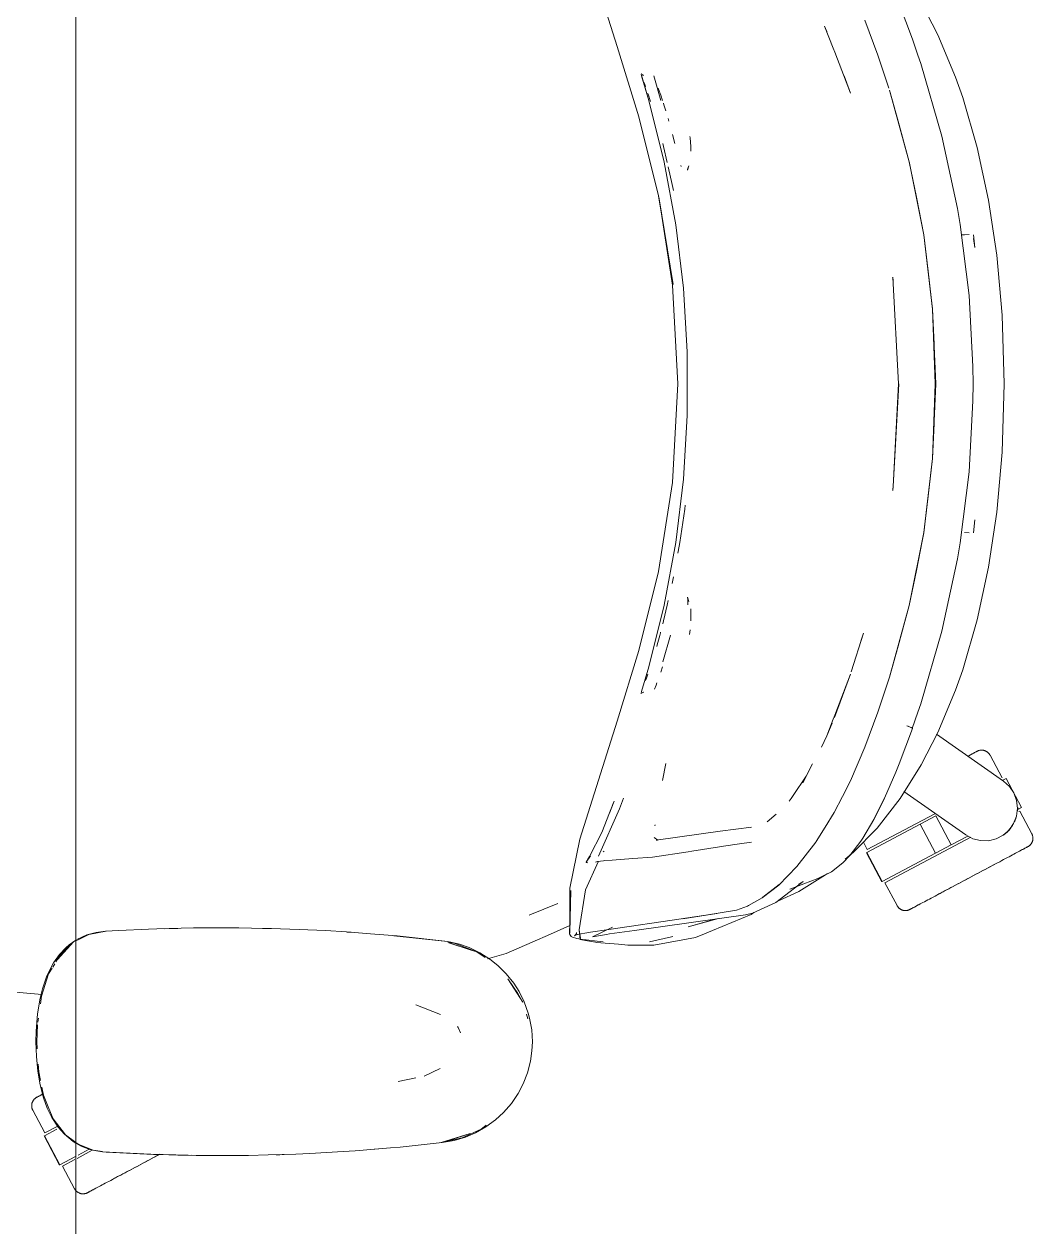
# Model space of a CAD drawing. Header units: millimetres. Extents: x 79795 to 317870, y -36033 to 97293.
# Drawn here: x 202254 to 202683, y 33172 to 33684 of the extents above; entities that cross this region are included whole.
import ezdxf

# ---------------------------------------------------------------- set-up
doc = ezdxf.new("R2010")
doc.units = ezdxf.units.MM
doc.header["$MEASUREMENT"] = 0
doc.layers.add('G-IMPT', color=8, linetype='CONTINUOUS', lineweight=9)
doc.layers.add('I-FURN', color=8, linetype='CONTINUOUS', lineweight=9)

msp = doc.modelspace()

# ---------------------------------------------------------------- linework, layer by layer
at = {"layer": 'G-IMPT'}
for p, q in [((202506.21, 33674.12), (202490.22, 33724.36)), ((202631.87, 33677.21), (202626.27, 33692.28)), ((202642.68, 33679.01), (202635.59, 33692.78)), ((202598.14, 33673.35), (202594.41, 33682.68)), ((202594.41, 33682.68), (202595.41, 33680.43)), ((202617.1, 33670.43), (202611.65, 33685.31)), ((202631.87, 33677.21), (202634.22, 33670.39)), ((202650.2, 33661.03), (202642.68, 33679.01)), ((202515.4, 33644.15), (202506.21, 33674.12)), ((202598.8, 33671.62), (202598.14, 33673.35)), ((202605.51, 33654.18), (202598.8, 33671.62)), ((202617.1, 33670.43), (202621.83, 33656.37)), ((202635.41, 33666.78), (202634.22, 33670.39)), ((202635.41, 33666.78), (202644.35, 33635.96)), ((202516.36, 33662.32), (202516.49, 33662.56)), ((202519.62, 33651.1), (202516.36, 33662.32)), ((202519.62, 33651.1), (202516.51, 33661.92)), ((202516.56, 33661.63), (202516.51, 33661.92)), ((202519.62, 33651.1), (202516.56, 33661.63)), ((202517.45, 33661.78), (202516.83, 33662.17)), ((202517.45, 33661.78), (202517.23, 33661.93)), ((202524.82, 33651.09), (202521.78, 33661.52)), ((202605.51, 33654.18), (202602.79, 33661.61)), ((202650.2, 33661.03), (202653.28, 33652.3)), ((202517.9, 33657.85), (202517.5, 33658.92)), ((202518.25, 33656.87), (202517.9, 33657.85)), ((202523.69, 33656.27), (202524.46, 33654.11)), ((202625.84, 33642.26), (202622.07, 33655.43)), ((202630.5, 33625.02), (202622.07, 33655.43)), ((202630.5, 33625.02), (202622.11, 33655.52)), ((202519.23, 33654.12), (202519.52, 33653.32)), ((202520.25, 33651.09), (202519.52, 33653.32)), ((202526.17, 33624.78), (202519.62, 33651.1)), ((202520.25, 33651.09), (202520.4, 33650.64)), ((202524.71, 33653.39), (202524.46, 33654.11)), ((202524.71, 33653.39), (202525.48, 33651.09)), ((202653.28, 33652.3), (202659.45, 33631.06)), ((202525.86, 33649.96), (202526.11, 33649.17)), ((202526.11, 33649.17), (202526.89, 33646.68)), ((202515.4, 33644.15), (202523.71, 33610.46)), ((202527.88, 33643.39), (202528.22, 33642.27)), ((202625.84, 33642.26), (202630.5, 33625.02)), ((202529.8, 33636.6), (202530.79, 33632.73)), ((202529.8, 33636.6), (202530.19, 33635.07)), ((202537.22, 33635.24), (202537.18, 33635.72)), ((202537.49, 33631.54), (202537.22, 33635.24)), ((202651.02, 33605.17), (202644.35, 33635.96)), ((202525.94, 33631.51), (202525.6, 33632.8)), ((202527.49, 33624.76), (202525.94, 33631.51)), ((202537.49, 33631.54), (202537.59, 33630.16)), ((202537.6, 33629.46), (202537.59, 33630.16)), ((202659.45, 33631.06), (202664.26, 33608.69)), ((202526.17, 33624.78), (202531.1, 33598.11)), ((202636.67, 33593.89), (202630.45, 33625.13)), ((202630.45, 33625.13), (202636.67, 33593.97)), ((202630.5, 33625.02), (202633.57, 33610)), ((202529.65, 33615.37), (202527.95, 33622.79)), ((202533.39, 33622.97), (202533.25, 33623.38)), ((202536.06, 33621.37), (202536.74, 33623.32)), ((202536.06, 33621.37), (202536.27, 33622.42)), ((202530.12, 33612.74), (202529.65, 33615.37)), ((202523.71, 33610.46), (202529.97, 33572.72)), ((202529.7, 33572.55), (202523.97, 33610.08)), ((202529.97, 33572.72), (202523.97, 33610.08)), ((202636.67, 33593.89), (202633.57, 33610)), ((202652.2, 33598.25), (202651.02, 33605.17)), ((202667.76, 33585.27), (202664.26, 33608.69)), ((202531.1, 33598.11), (202534.4, 33571.19)), ((202640.49, 33562.38), (202636.67, 33593.97)), ((202638.61, 33578.41), (202636.67, 33593.89)), ((202640.45, 33562.34), (202636.67, 33593.89)), ((202656.02, 33568.08), (202652.2, 33598.25)), ((202652.76, 33593.89), (202654, 33593.93)), ((202656.09, 33594.01), (202654, 33593.93)), ((202656.09, 33594.01), (202655.98, 33594.01)), ((202657.85, 33593.98), (202658.5, 33588.56)), ((202657.93, 33592.33), (202658.5, 33588.56)), ((202670.02, 33559.7), (202667.76, 33585.27)), ((202638.61, 33578.41), (202640.45, 33562.34)), ((202623.45, 33575.84), (202623.49, 33575.59)), ((202623.73, 33574.29), (202623.49, 33575.59)), ((202626, 33530.56), (202623.5, 33575.9)), ((202623.5, 33575.9), (202623.73, 33574.29)), ((202529.7, 33572.55), (202532.06, 33530.56)), ((202536.05, 33544.12), (202534.4, 33571.19)), ((202657.63, 33537.87), (202656.02, 33568.08)), ((202640.45, 33562.34), (202641.13, 33547.44)), ((202640.45, 33562.34), (202641.6, 33530.56)), ((202641.83, 33530.56), (202640.49, 33562.38)), ((202670.87, 33530.56), (202670.02, 33559.7)), ((202536.05, 33517), (202536.05, 33544.12)), ((202641.13, 33547.44), (202641.6, 33530.56)), ((202657.63, 33537.87), (202657.73, 33530.56)), ((202529.7, 33488.57), (202532.06, 33530.56)), ((202626.06, 33530.56), (202623.73, 33486.83)), ((202626, 33530.56), (202623.73, 33486.83)), ((202640.45, 33498.78), (202641.6, 33530.56)), ((202640.49, 33498.74), (202641.83, 33530.56)), ((202641.13, 33513.68), (202641.6, 33530.56)), ((202657.63, 33523.25), (202657.73, 33530.56)), ((202670.02, 33501.42), (202670.87, 33530.56)), ((202657.63, 33523.25), (202656.02, 33493.05)), ((202536.05, 33517), (202534.4, 33489.93)), ((202641.13, 33513.68), (202640.45, 33498.78)), ((202640.45, 33498.78), (202636.67, 33467.23)), ((202640.49, 33498.74), (202636.67, 33467.15)), ((202640.45, 33498.78), (202638.61, 33482.71)), ((202667.76, 33475.85), (202670.02, 33501.42)), ((202656.02, 33493.05), (202652.2, 33462.88)), ((202523.71, 33450.66), (202529.7, 33488.57)), ((202531.1, 33463.01), (202534.4, 33489.93)), ((202623.73, 33486.83), (202623.47, 33485.06)), ((202623.73, 33486.83), (202623.49, 33485.53)), ((202623.45, 33485.28), (202623.49, 33485.53)), ((202636.67, 33467.23), (202638.61, 33482.71)), ((202533.73, 33468.64), (202535.02, 33477.16)), ((202535.02, 33477.16), (202535.2, 33478.82)), ((202657.85, 33467.15), (202658.5, 33472.56)), ((202664.26, 33452.43), (202667.76, 33475.85)), ((202533.73, 33468.64), (202532.87, 33463.01)), ((202630.5, 33436.1), (202636.67, 33467.23)), ((202630.5, 33436.1), (202636.67, 33467.15)), ((202636.67, 33467.23), (202633.57, 33451.12)), ((202654, 33467.19), (202656.09, 33467.11)), ((202656.09, 33467.11), (202655.98, 33467.12)), ((202526.17, 33436.34), (202531.1, 33463.01)), ((202532.07, 33458.48), (202532.63, 33461.39)), ((202532.87, 33463.01), (202532.63, 33461.39)), ((202652.2, 33462.88), (202651.02, 33455.96)), ((202644.35, 33425.17), (202651.02, 33455.96)), ((202523.71, 33450.66), (202515.4, 33416.98)), ((202630.5, 33436.1), (202633.57, 33451.12)), ((202659.45, 33430.07), (202664.26, 33452.43)), ((202530.15, 33448.38), (202529.61, 33445.56)), ((202526.17, 33436.34), (202519.62, 33410.02)), ((202525.94, 33429.61), (202527.49, 33436.36)), ((202527.95, 33438.33), (202527.49, 33436.36)), ((202536.27, 33438.7), (202536.06, 33439.75)), ((202536.06, 33439.75), (202536.74, 33437.8)), ((202536.27, 33438.7), (202536.31, 33436.4)), ((202536.32, 33436.54), (202536.31, 33436.4)), ((202630.5, 33436.1), (202622.07, 33405.69)), ((202630.5, 33436.1), (202622.11, 33405.6)), ((202625.84, 33418.86), (202630.5, 33436.1)), ((202537.6, 33434.69), (202537.51, 33429.64)), ((202537.51, 33429.64), (202537.59, 33431.91)), ((202537.6, 33434.69), (202537.59, 33431.91)), ((202653.28, 33408.82), (202659.45, 33430.07)), ((202525.94, 33429.61), (202525.6, 33428.31)), ((202537.2, 33425.84), (202536.98, 33423.75)), ((202644.35, 33425.17), (202635.41, 33394.34)), ((202524.32, 33423.45), (202523.21, 33419.45)), ((202524.32, 33423.45), (202524.64, 33424.59)), ((202524.64, 33424.59), (202524.68, 33424.77)), ((202525.66, 33412.23), (202528.84, 33423.59)), ((202611.05, 33424.42), (202605.79, 33407.93)), ((202611.05, 33424.42), (202609.97, 33420.98)), ((202506.21, 33387), (202515.4, 33416.98)), ((202523.21, 33419.45), (202523, 33418.76)), ((202625.84, 33418.86), (202622.07, 33405.69)), ((202519.62, 33410.02), (202516.55, 33399.6)), ((202525.46, 33410.03), (202524.74, 33407.82)), ((202518.46, 33404.83), (202518.22, 33404.17)), ((202518.46, 33404.83), (202519.21, 33406.92)), ((202605.51, 33406.94), (202598.7, 33388.54)), ((202605.51, 33406.94), (202598.8, 33389.5)), ((202622.11, 33405.6), (202617.1, 33390.69)), ((202653.28, 33408.82), (202650.2, 33400.09)), ((202516.41, 33399.03), (202516.48, 33399.33)), ((202516.48, 33399.33), (202516.55, 33399.6)), ((202517.45, 33399.34), (202516.83, 33398.96)), ((202517.45, 33399.34), (202517.23, 33399.19)), ((202522.75, 33402.27), (202522.14, 33400.61)), ((202522.75, 33402.27), (202523.12, 33403.28)), ((202650.2, 33400.09), (202642.68, 33382.11)), ((202516.36, 33398.8), (202516.41, 33399.03)), ((202516.44, 33398.57), (202516.36, 33398.8)), ((202635.41, 33394.34), (202634.22, 33390.73)), ((202598.8, 33389.5), (202598.14, 33387.77)), ((202611.65, 33375.81), (202617.1, 33390.69)), ((202631.81, 33383.8), (202634.22, 33390.73)), ((202506.21, 33387), (202490.22, 33336.76)), ((202595.41, 33380.69), (202598.14, 33387.77)), ((202595.41, 33380.69), (202597.72, 33386.13)), ((202630.58, 33384.58), (202629.52, 33385.01)), ((202629.52, 33385.01), (202630.12, 33384.78)), ((202630.58, 33384.58), (202630.12, 33384.78)), ((202630.58, 33384.58), (202631.22, 33384.3)), ((202630.58, 33384.58), (202631.41, 33384.2)), ((202631.22, 33384.3), (202631.41, 33384.2)), ((202631.81, 33383.93), (202631.41, 33384.2)), ((202631.41, 33384.2), (202631.8, 33383.98)), ((202631.81, 33383.93), (202631.8, 33383.98)), ((202631.85, 33383.8), (202631.81, 33383.93)), ((202631.81, 33383.93), (202631.81, 33383.8)), ((202593.22, 33375.84), (202595.41, 33380.69)), ((202626.27, 33368.84), (202631.85, 33383.8)), ((202635.59, 33368.34), (202642.68, 33382.11)), ((202611.65, 33375.81), (202605.47, 33361.58)), ((202526.93, 33368.89), (202525.52, 33361.63)), ((202589.35, 33368.8), (202585.16, 33360.69)), ((202624.79, 33365.16), (202626.27, 33368.84)), ((202586.66, 33363.47), (202584.1, 33359.71)), ((202586.66, 33363.47), (202585.16, 33360.69)), ((202620.02, 33354.2), (202624.79, 33365.16)), ((202626.62, 33354.04), (202635.59, 33368.34)), ((202583.71, 33359.13), (202580.22, 33354)), ((202584.1, 33359.71), (202583.71, 33359.13)), ((202602.08, 33354.86), (202605.47, 33361.58)), ((202508.94, 33354.17), (202507.2, 33349.58)), ((202580.22, 33354), (202579.47, 33352.9)), ((202602.08, 33354.86), (202598.51, 33348.06)), ((202620.02, 33354.2), (202615.5, 33345.15)), ((202619.8, 33353.76), (202615.5, 33345.15)), ((202620.02, 33354.2), (202615.8, 33345.75)), ((202626.62, 33354.04), (202616.81, 33341.44)), ((202619.8, 33353.76), (202620.02, 33354.2)), ((202507.2, 33349.58), (202498.28, 33329.42)), ((202502.9, 33347.95), (202504.92, 33352.84)), ((202504.92, 33352.84), (202502.9, 33347.74)), ((202502.9, 33347.74), (202504.69, 33352.27)), ((202594.74, 33341.84), (202598.51, 33348.06)), ((202499.65, 33339.48), (202502.9, 33347.95)), ((202573.94, 33347.37), (202570.04, 33344.03)), ((202615.5, 33345.15), (202610.76, 33337.15)), ((202615.5, 33345.15), (202615.8, 33345.75)), ((202499.65, 33339.48), (202494.37, 33329.37)), ((202522.25, 33342.41), (202522.3, 33342.76)), ((202550.09, 33340.09), (202522.76, 33336.35)), ((202550.09, 33340.09), (202563.44, 33341.87)), ((202563.44, 33341.87), (202562.97, 33341.72)), ((202594.74, 33341.84), (202590.86, 33335.74)), ((202606.85, 33331.15), (202616.81, 33341.44)), ((202490.22, 33336.76), (202486.03, 33315.8)), ((202521.9, 33337.47), (202523.46, 33336.22)), ((202522.76, 33336.35), (202523.02, 33336.3)), ((202523.25, 33336.26), (202523.02, 33336.3)), ((202538.01, 33331.54), (202549.78, 33333.41)), ((202551.44, 33333.67), (202549.78, 33333.41)), ((202558.28, 33334.73), (202551.44, 33333.67)), ((202558.28, 33334.73), (202563.35, 33335.48)), ((202582.67, 33325.05), (202590.69, 33335.48)), ((202590.69, 33335.48), (202590.86, 33335.74)), ((202605.18, 33329.73), (202609.9, 33335.86)), ((202609.9, 33335.86), (202610.76, 33337.15)), ((202493.02, 33326.91), (202494.86, 33329.62)), ((202493.02, 33326.91), (202494.37, 33329.37)), ((202500.3, 33327.53), (202497.83, 33327.24)), ((202500.65, 33331.59), (202500.22, 33331.32)), ((202500.3, 33327.53), (202500.67, 33327.57)), ((202504.07, 33327.82), (202500.67, 33327.57)), ((202504.07, 33327.82), (202512.92, 33328.46)), ((202521.16, 33329.08), (202512.92, 33328.46)), ((202521.24, 33329.09), (202521.16, 33329.08)), ((202521.24, 33329.09), (202536.46, 33331.3)), ((202536.46, 33331.3), (202538.01, 33331.54)), ((202605.18, 33329.73), (202602.29, 33326.7)), ((202603.18, 33328.15), (202606.85, 33331.15)), ((202492.66, 33315.1), (202498.24, 33327.39)), ((202493.02, 33326.91), (202492.99, 33327.08)), ((202493.05, 33326.78), (202493.02, 33326.91)), ((202493.73, 33326.63), (202493.05, 33326.78)), ((202497, 33326.95), (202497.77, 33327.22)), ((202497.83, 33327.24), (202497.77, 33327.22)), ((202574.94, 33317.15), (202582.67, 33325.05)), ((202596.29, 33322.23), (202597.43, 33322.84)), ((202597.43, 33322.84), (202602.29, 33326.7)), ((202568.2, 33312.05), (202575.14, 33317.45)), ((202575.14, 33317.45), (202571.57, 33314.64)), ((202585.37, 33318.7), (202573.72, 33309.79)), ((202579.72, 33315.47), (202591.62, 33319.98)), ((202585.37, 33318.7), (202583.42, 33317.59)), ((202594.93, 33321.53), (202583.48, 33314.41)), ((202593.85, 33321.05), (202591.62, 33319.98)), ((202596.29, 33322.23), (202593.85, 33321.05)), ((202594.93, 33321.53), (202595.7, 33322.04)), ((202486.47, 33314.92), (202485.88, 33296.47)), ((202486.03, 33315.8), (202485.98, 33296.94)), ((202486.47, 33314.92), (202485.98, 33296.94)), ((202492.66, 33315.1), (202489.94, 33298.06)), ((202574.94, 33317.15), (202567.97, 33311.73)), ((202568.2, 33312.05), (202571.57, 33314.64)), ((202583.48, 33314.41), (202574.86, 33310.43)), ((202480.88, 33309.37), (202469.03, 33304.45)), ((202561.71, 33308.22), (202556.92, 33306.47)), ((202561.71, 33308.22), (202562.13, 33308.44)), ((202567.97, 33311.73), (202562.13, 33308.44)), ((202573.72, 33309.79), (202567.15, 33306.72)), ((202468.76, 33304.34), (202469.03, 33304.45)), ((202533.48, 33302.78), (202502.61, 33298.22)), ((202513.57, 33297.83), (202560.79, 33304.51)), ((202533.48, 33302.78), (202548.67, 33305.11)), ((202534.09, 33302.87), (202549.25, 33305.17)), ((202534.09, 33302.87), (202548.67, 33305.11)), ((202536.37, 33299.38), (202549.32, 33302.89)), ((202536.37, 33299.38), (202548.26, 33302.74)), ((202563.22, 33304.67), (202546.77, 33297.87)), ((202556.92, 33306.47), (202549.25, 33305.17)), ((202560.79, 33304.51), (202563.78, 33305.16)), ((202564.39, 33305.44), (202563.22, 33304.67)), ((202567.15, 33306.72), (202563.78, 33305.16)), ((202284.4, 33297.03), (202280.45, 33295.96)), ((202281.29, 33296.15), (202288.63, 33297.52)), ((202288.41, 33297.52), (202284.4, 33297.03)), ((202294.07, 33297.81), (202288.41, 33297.52)), ((202294.07, 33297.81), (202306.63, 33298.42)), ((202310.18, 33298.55), (202306.63, 33298.42)), ((202325.85, 33298.93), (202310.18, 33298.55)), ((202313.58, 33298.61), (202316.91, 33298.75)), ((202319.12, 33298.75), (202316.91, 33298.75)), ((202325.85, 33298.93), (202330.36, 33298.98)), ((202330.36, 33298.98), (202345.07, 33298.97)), ((202350.55, 33298.9), (202345.07, 33298.97)), ((202350.55, 33298.9), (202362.85, 33298.6)), ((202357.32, 33298.76), (202355.24, 33298.76)), ((202358.98, 33298.68), (202357.32, 33298.76)), ((202370.73, 33298.31), (202362.85, 33298.6)), ((202370.73, 33298.31), (202382.04, 33297.77)), ((202390.91, 33297.21), (202382.04, 33297.77)), ((202390.91, 33297.21), (202401.2, 33296.48)), ((202392.95, 33297.07), (202391.05, 33297.16)), ((202392.95, 33297.07), (202394.37, 33296.94)), ((202477.82, 33296.34), (202485.99, 33299.91)), ((202485.86, 33296.36), (202486.05, 33297.22)), ((202485.88, 33296.47), (202485.98, 33296.94)), ((202485.98, 33296.94), (202486.02, 33297.11)), ((202486.05, 33297.22), (202486.02, 33297.11)), ((202488.49, 33296), (202494.76, 33297.11)), ((202488.84, 33296.55), (202488.91, 33297.05)), ((202490.63, 33294.48), (202489.94, 33298.06)), ((202490.63, 33294.48), (202490, 33298.02)), ((202490, 33298.02), (202490.39, 33294.07)), ((202502.61, 33298.22), (202494.76, 33297.11)), ((202504.16, 33299.21), (202495.73, 33295.2)), ((202513.57, 33297.83), (202502.91, 33296.39)), ((202546.77, 33297.87), (202543.41, 33296.48)), ((202267.89, 33285.56), (202274.79, 33292.95)), ((202269.08, 33287.64), (202274.79, 33292.95)), ((202271.58, 33290.63), (202272.9, 33291.77)), ((202274.79, 33292.95), (202272.38, 33290.72)), ((202275.76, 33293.72), (202272.9, 33291.77)), ((202277.03, 33294.05), (202275.76, 33293.43)), ((202276.12, 33293.97), (202280.45, 33295.96)), ((202277.03, 33294.05), (202281.29, 33296.15)), ((202412.59, 33295.5), (202401.2, 33296.48)), ((202434.03, 33293.14), (202411.08, 33295.6)), ((202411.08, 33295.6), (202431.21, 33293.48)), ((202434.03, 33293.14), (202412.59, 33295.5)), ((202434.03, 33293.14), (202431.21, 33293.48)), ((202434.03, 33293.14), (202438.99, 33291.99)), ((202434.11, 33292.93), (202437.16, 33292.35)), ((202446.38, 33288.74), (202434.53, 33292.56)), ((202443.67, 33289.65), (202434.53, 33292.56)), ((202437.16, 33292.35), (202445.34, 33289.15)), ((202443.12, 33290.54), (202438.99, 33291.99)), ((202458.86, 33288.06), (202469.99, 33292.92)), ((202469.99, 33292.92), (202477.82, 33296.34)), ((202485.86, 33296.36), (202486.25, 33295.78)), ((202486.62, 33295.29), (202486.25, 33295.78)), ((202486.62, 33295.29), (202487.16, 33294.97)), ((202489.02, 33294.42), (202487.16, 33294.97)), ((202489.11, 33296.17), (202488.01, 33295.61)), ((202488.51, 33296.01), (202488.01, 33295.61)), ((202489.11, 33296.17), (202488.49, 33296)), ((202488.84, 33296.55), (202488.51, 33296.01)), ((202492.3, 33293.88), (202489.02, 33294.42)), ((202492.72, 33293.62), (202490.39, 33294.07)), ((202492.3, 33293.88), (202492.92, 33293.8)), ((202492.72, 33293.62), (202496.97, 33292.81)), ((202497.6, 33293.29), (202492.92, 33293.8)), ((202495.73, 33295.2), (202496.59, 33295.35)), ((202496.59, 33295.35), (202501.61, 33296.18)), ((202497.44, 33292.77), (202496.97, 33292.81)), ((202506.76, 33291.96), (202497.44, 33292.77)), ((202497.6, 33293.29), (202500.19, 33293.07)), ((202501.61, 33296.18), (202502.91, 33296.39)), ((202506.76, 33291.96), (202510.72, 33291.62)), ((202519.99, 33293.06), (202529.3, 33295.1)), ((202521.85, 33291.65), (202539.55, 33294.89)), ((202529.3, 33295.1), (202529.87, 33295.26)), ((202539.55, 33294.89), (202543.41, 33296.48)), ((202268.72, 33287.59), (202266.27, 33284.13)), ((202267.2, 33284.49), (202269.08, 33287.64)), ((202267.89, 33285.56), (202269.17, 33287.03)), ((202271.58, 33290.63), (202268.72, 33287.59)), ((202269.3, 33287.18), (202272.38, 33290.72)), ((202447.7, 33288.35), (202443.12, 33290.54)), ((202446.38, 33288.74), (202443.67, 33289.65)), ((202446.38, 33288.74), (202449.96, 33286.32)), ((202447.7, 33288.35), (202452.03, 33285.62)), ((202458.86, 33288.06), (202451.04, 33285.81)), ((202510.72, 33291.62), (202514.89, 33291.62)), ((202521.85, 33291.65), (202514.89, 33291.62)), ((202263.26, 33278.12), (202265.46, 33282.76)), ((202264.12, 33279.34), (202265.59, 33281.79)), ((202265.46, 33282.76), (202266.27, 33284.13)), ((202265.87, 33282.26), (202266.73, 33283.7)), ((202455.34, 33283), (202452.03, 33285.62)), ((202458.94, 33279.45), (202455.34, 33283)), ((202261.09, 33269.95), (202264.12, 33279.34)), ((202261.52, 33273.04), (202263.26, 33278.12)), ((202458.94, 33279.45), (202462.13, 33275.47)), ((202465.99, 33267.32), (202459.67, 33277.27)), ((202463.83, 33271), (202459.67, 33277.27)), ((202261.22, 33270.57), (202245.35, 33272.01)), ((202261.52, 33273.04), (202260.54, 33269.11)), ((202464.4, 33271.93), (202462.13, 33275.47)), ((202466.64, 33267.42), (202464.4, 33271.93)), ((202260.54, 33269.11), (202259.42, 33262.35)), ((202260.63, 33266.66), (202261.09, 33269.95)), ((202420.51, 33266.24), (202430.94, 33262.1)), ((202465.99, 33267.32), (202463.83, 33271)), ((202466.64, 33267.42), (202468.35, 33262.64)), ((202258.85, 33255.03), (202259.42, 33262.35)), ((202467.55, 33262.21), (202468.17, 33260.18)), ((202468.91, 33260.51), (202468.35, 33262.64)), ((202259.37, 33257.69), (202259.13, 33250.52)), ((202259.53, 33258.84), (202259.76, 33260.47)), ((202438.46, 33256.57), (202438.16, 33257.02)), ((202439.48, 33254.35), (202438.46, 33256.57)), ((202469.79, 33255.57), (202468.91, 33260.51)), ((202258.85, 33255.03), (202258.76, 33250.52)), ((202470.09, 33250.52), (202469.79, 33255.57)), ((202258.76, 33250.52), (202258.94, 33244.19)), ((202259.33, 33247.42), (202259.13, 33250.52)), ((202469.27, 33242.16), (202469.92, 33246.68)), ((202470.09, 33250.52), (202469.92, 33246.68)), ((202259.51, 33238.04), (202258.94, 33244.19)), ((202259.92, 33237.7), (202259.72, 33240.9)), ((202469.27, 33242.16), (202468.01, 33237.3)), ((202259.51, 33238.04), (202260.51, 33232.1)), ((202260.69, 33233.95), (202259.92, 33237.7)), ((202430.84, 33239.15), (202424.06, 33235.88)), ((202466.18, 33232.59), (202468.01, 33237.3)), ((202261.94, 33226.62), (202260.51, 33232.1)), ((202261.96, 33227.74), (202261.25, 33231.2)), ((202413.01, 33233.54), (202420.44, 33235.12)), ((202463.99, 33228.42), (202466.18, 33232.59)), ((202261.94, 33226.62), (202263.52, 33222.29)), ((202261.96, 33227.74), (202264.29, 33222.11)), ((202463.99, 33228.42), (202461.16, 33224.25)), ((202265.5, 33218.22), (202263.52, 33222.29)), ((202266.13, 33217.72), (202264.29, 33222.11)), ((202454.4, 33217.25), (202457.83, 33220.42)), ((202461.16, 33224.25), (202457.83, 33220.42)), ((202265.5, 33218.22), (202268.16, 33214.17)), ((202271.35, 33210.93), (202266.13, 33217.72)), ((202450.35, 33214.95), (202448.25, 33213.35)), ((202454.4, 33217.25), (202450.31, 33214.26)), ((202268.16, 33214.17), (202270.83, 33211.13)), ((202274.57, 33208.05), (202270.83, 33211.13)), ((202275.76, 33207.66), (202271.35, 33210.93)), ((202431.21, 33207.57), (202443.67, 33211.4)), ((202443.67, 33211.4), (202434.53, 33208.49)), ((202441.63, 33209.93), (202436.77, 33208.47)), ((202440.18, 33209.62), (202448.25, 33213.35)), ((202445.87, 33211.75), (202441.63, 33209.93)), ((202445.87, 33211.75), (202450.31, 33214.26)), ((202275.76, 33207.37), (202274.57, 33208.05)), ((202276.97, 33206.76), (202275.76, 33207.66)), ((202278, 33206.1), (202275.76, 33207.37)), ((202283.17, 33204.35), (202276.97, 33206.76)), ((202278, 33206.1), (202281.64, 33204.7)), ((202282.99, 33204.33), (202281.64, 33204.7)), ((202394.61, 33204.08), (202409.67, 33205.32)), ((202402.8, 33204.73), (202404.47, 33204.89)), ((202409.67, 33205.32), (202413.8, 33205.67)), ((202413.8, 33205.67), (202431.73, 33207.57)), ((202431.21, 33207.57), (202434.53, 33208.49)), ((202431.73, 33207.57), (202436.77, 33208.47)), ((202440.18, 33209.62), (202431.78, 33207.7)), ((202282.99, 33204.33), (202285.38, 33203.89)), ((202283.17, 33204.35), (202287.01, 33203.77)), ((202287.03, 33203.64), (202285.38, 33203.89)), ((202307.6, 33202.59), (202287.03, 33203.64)), ((202308.81, 33202.55), (202287.03, 33203.64)), ((202287.03, 33203.64), (202288.63, 33203.52)), ((202308.81, 33202.55), (202288.63, 33203.52)), ((202329, 33202.09), (202307.6, 33202.59)), ((202319.17, 33202.25), (202307.6, 33202.59)), ((202307.6, 33202.59), (202308.81, 33202.55)), ((202329, 33202.09), (202308.81, 33202.55)), ((202349.18, 33202.13), (202319.17, 33202.25)), ((202329, 33202.09), (202319.17, 33202.25)), ((202319.17, 33202.25), (202338.39, 33202.04)), ((202326.96, 33202.11), (202325.05, 33202.18)), ((202329, 33202.12), (202326.96, 33202.11)), ((202349.18, 33202.13), (202329, 33202.09)), ((202349.18, 33202.13), (202338.39, 33202.04)), ((202349.18, 33202.13), (202357.6, 33202.3)), ((202369.36, 33202.69), (202357.6, 33202.3)), ((202362.54, 33202.43), (202361.04, 33202.42)), ((202364.48, 33202.55), (202362.54, 33202.43)), ((202369.36, 33202.69), (202375.39, 33202.94)), ((202389.52, 33203.75), (202375.39, 33202.94)), ((202394.61, 33204.08), (202389.52, 33203.75))]:
    msp.add_line(p, q, dxfattribs=at)
at = {"layer": 'I-FURN'}
for p, q in [((202275.76, 32808.33), (202275.76, 34208.33)), ((202275.76, 34208.33), (202275.76, 32808.33)), ((202642.06, 33381.44), (202670.65, 33361.42)), ((202658.48, 33373.61), (202658.18, 33373.46)), ((202658.32, 33373.53), (202658.6, 33373.68)), ((202658.74, 33373.75), (202658.48, 33373.61)), ((202658.6, 33373.68), (202658.84, 33373.81)), ((202658.96, 33373.87), (202658.74, 33373.75)), ((202658.84, 33373.81), (202659.04, 33373.91)), ((202659.14, 33373.96), (202658.96, 33373.87)), ((202659.04, 33373.91), (202659.21, 33374)), ((202659.28, 33374.04), (202659.14, 33373.96)), ((202659.21, 33374), (202659.33, 33374.07)), ((202659.38, 33374.09), (202659.28, 33374.04)), ((202659.33, 33374.07), (202659.41, 33374.11)), ((202659.44, 33374.12), (202659.38, 33374.09)), ((202659.41, 33374.11), (202659.45, 33374.13)), ((202659.46, 33374.13), (202659.44, 33374.12)), ((202659.45, 33374.13), (202659.46, 33374.13)), ((202659.46, 33374.13), (202659.6, 33374.21)), ((202659.6, 33374.21), (202659.75, 33374.27)), ((202659.75, 33374.27), (202659.9, 33374.34)), ((202659.9, 33374.34), (202660.05, 33374.39)), ((202660.05, 33374.39), (202660.2, 33374.44)), ((202660.2, 33374.44), (202660.36, 33374.48)), ((202660.36, 33374.48), (202660.51, 33374.52)), ((202660.51, 33374.52), (202660.67, 33374.55)), ((202660.67, 33374.55), (202660.83, 33374.57)), ((202660.83, 33374.57), (202660.99, 33374.59)), ((202660.99, 33374.59), (202661.15, 33374.6)), ((202661.15, 33374.6), (202661.31, 33374.61)), ((202661.31, 33374.61), (202661.48, 33374.6)), ((202661.48, 33374.6), (202661.64, 33374.6)), ((202661.64, 33374.6), (202661.8, 33374.58)), ((202661.8, 33374.58), (202661.96, 33374.56)), ((202661.96, 33374.56), (202662.12, 33374.53)), ((202662.12, 33374.53), (202662.27, 33374.5)), ((202662.27, 33374.5), (202662.43, 33374.46)), ((202662.43, 33374.46), (202662.58, 33374.41)), ((202662.58, 33374.41), (202662.74, 33374.36)), ((202662.74, 33374.36), (202662.89, 33374.3)), ((202662.89, 33374.3), (202663.03, 33374.24)), ((202663.03, 33374.24), (202663.18, 33374.17)), ((202663.18, 33374.17), (202663.32, 33374.09)), ((202663.32, 33374.09), (202663.46, 33374.01)), ((202663.46, 33374.01), (202663.6, 33373.92)), ((202663.6, 33373.92), (202663.73, 33373.83)), ((202663.73, 33373.83), (202663.86, 33373.73)), ((202663.86, 33373.73), (202663.98, 33373.63)), ((202663.98, 33373.63), (202664.1, 33373.52)), ((202655.33, 33371.94), (202655.86, 33372.22)), ((202656.14, 33372.37), (202655.62, 33372.09)), ((202655.86, 33372.22), (202656.36, 33372.49)), ((202656.62, 33372.62), (202656.14, 33372.37)), ((202656.36, 33372.49), (202656.83, 33372.74)), ((202657.06, 33372.86), (202656.62, 33372.62)), ((202656.83, 33372.74), (202657.26, 33372.96)), ((202657.47, 33373.08), (202657.06, 33372.86)), ((202657.26, 33372.96), (202657.65, 33373.17)), ((202657.85, 33373.28), (202657.47, 33373.08)), ((202657.65, 33373.17), (202658.01, 33373.36)), ((202658.18, 33373.46), (202657.85, 33373.28)), ((202658.01, 33373.36), (202658.32, 33373.53)), ((202664.1, 33373.52), (202664.22, 33373.41)), ((202664.22, 33373.41), (202664.33, 33373.29)), ((202664.33, 33373.29), (202664.43, 33373.17)), ((202664.43, 33373.17), (202664.54, 33373.05)), ((202664.54, 33373.05), (202664.63, 33372.92)), ((202664.63, 33372.92), (202664.72, 33372.78)), ((202664.72, 33372.78), (202664.81, 33372.65)), ((202664.81, 33372.65), (202664.89, 33372.51)), ((202664.89, 33372.51), (202664.91, 33372.47)), ((202670.06, 33362.78), (202664.91, 33372.47)), ((202670.41, 33361.84), (202671.81, 33362.58)), ((202670.5, 33361.88), (202670.41, 33361.84)), ((202670.65, 33361.42), (202673.16, 33359.17)), ((202678.38, 33350.22), (202671.81, 33362.58)), ((202673.16, 33359.17), (202675.06, 33356.38)), ((202654.6, 33338.5), (202628.17, 33357)), ((202675.06, 33356.38), (202676.23, 33353.22)), ((202676.23, 33353.22), (202676.62, 33349.86)), ((202676.62, 33349.86), (202676.19, 33346.52)), ((202676.59, 33350.23), (202676.99, 33349.48)), ((202678.38, 33350.22), (202676.99, 33349.48)), ((202676.99, 33349.48), (202677.07, 33349.52)), ((202677.19, 33348.46), (202677.57, 33348.65)), ((202682.72, 33338.97), (202677.57, 33348.65)), ((202612.48, 33331.04), (202635.19, 33343.11)), ((202612.67, 33332.27), (202641.36, 33347.52)), ((202635.19, 33343.11), (202641.83, 33346.64)), ((202641.76, 33330.75), (202635.19, 33343.11)), ((202648.4, 33334.28), (202641.83, 33346.64)), ((202674.97, 33343.37), (202673.04, 33340.61)), ((202676.19, 33346.52), (202674.97, 33343.37)), ((202655.46, 33338.03), (202648.4, 33334.28)), ((202657.57, 33336.91), (202654.6, 33338.5)), ((202670.5, 33338.39), (202667.5, 33336.84)), ((202673.04, 33340.61), (202670.5, 33338.39)), ((202670.78, 33338.59), (202672.2, 33339.75)), ((202672.2, 33339.75), (202674.49, 33342.53)), ((202682.72, 33338.97), (202682.79, 33338.83)), ((202682.79, 33338.83), (202682.86, 33338.68)), ((202682.86, 33338.68), (202682.92, 33338.53)), ((202682.92, 33338.53), (202682.98, 33338.38)), ((202682.98, 33338.38), (202683.02, 33338.22)), ((202683.02, 33338.22), (202683.07, 33338.07)), ((202683.07, 33338.07), (202683.1, 33337.91)), ((202683.1, 33337.91), (202683.13, 33337.75)), ((202683.13, 33337.75), (202683.16, 33337.59)), ((202610.99, 33335.42), (202612.67, 33332.27)), ((202620.18, 33318.14), (202656.78, 33337.6)), ((202648.4, 33334.28), (202641.76, 33330.75)), ((202660.84, 33336.08), (202657.57, 33336.91)), ((202664.22, 33336.06), (202660.84, 33336.08)), ((202667.5, 33336.84), (202664.22, 33336.06)), ((202679.44, 33332.66), (202679.07, 33332.46)), ((202679.25, 33332.56), (202679.6, 33332.75)), ((202679.78, 33332.84), (202679.44, 33332.66)), ((202679.6, 33332.75), (202679.92, 33332.92)), ((202680.07, 33333), (202679.78, 33332.84)), ((202679.92, 33332.92), (202680.2, 33333.06)), ((202680.33, 33333.14), (202680.07, 33333)), ((202680.2, 33333.06), (202680.44, 33333.19)), ((202680.55, 33333.25), (202680.33, 33333.14)), ((202680.44, 33333.19), (202680.64, 33333.3)), ((202680.73, 33333.35), (202680.55, 33333.25)), ((202680.64, 33333.3), (202680.8, 33333.38)), ((202680.87, 33333.42), (202680.73, 33333.35)), ((202680.8, 33333.38), (202680.92, 33333.45)), ((202680.97, 33333.48), (202680.87, 33333.42)), ((202680.92, 33333.45), (202681.01, 33333.49)), ((202681.03, 33333.51), (202680.97, 33333.48)), ((202681.01, 33333.49), (202681.05, 33333.52)), ((202681.05, 33333.52), (202681.03, 33333.51)), ((202681.09, 33333.54), (202681.05, 33333.52)), ((202681.05, 33333.52), (202681.05, 33333.52)), ((202681.23, 33333.62), (202681.09, 33333.54)), ((202681.37, 33333.7), (202681.23, 33333.62)), ((202681.5, 33333.8), (202681.37, 33333.7)), ((202681.63, 33333.89), (202681.5, 33333.8)), ((202681.76, 33333.99), (202681.63, 33333.89)), ((202681.88, 33334.1), (202681.76, 33333.99)), ((202681.99, 33334.21), (202681.88, 33334.1)), ((202682.11, 33334.33), (202681.99, 33334.21)), ((202682.21, 33334.45), (202682.11, 33334.33)), ((202682.32, 33334.57), (202682.21, 33334.45)), ((202682.41, 33334.7), (202682.32, 33334.57)), ((202682.51, 33334.83), (202682.41, 33334.7)), ((202682.59, 33334.97), (202682.51, 33334.83)), ((202682.68, 33335.11), (202682.59, 33334.97)), ((202682.75, 33335.25), (202682.68, 33335.11)), ((202682.82, 33335.39), (202682.75, 33335.25)), ((202682.89, 33335.54), (202682.82, 33335.39)), ((202682.95, 33335.69), (202682.89, 33335.54)), ((202683, 33335.84), (202682.95, 33335.69)), ((202683.04, 33336), (202683, 33335.84)), ((202683.08, 33336.15), (202683.04, 33336)), ((202683.12, 33336.31), (202683.08, 33336.15)), ((202683.15, 33336.47), (202683.12, 33336.31)), ((202683.17, 33336.63), (202683.15, 33336.47)), ((202683.16, 33337.59), (202683.18, 33337.43)), ((202683.18, 33336.79), (202683.17, 33336.63)), ((202683.18, 33337.43), (202683.19, 33337.27)), ((202683.19, 33336.95), (202683.18, 33336.79)), ((202683.19, 33337.27), (202683.19, 33337.11)), ((202683.19, 33337.11), (202683.19, 33336.95)), ((202612.31, 33330.95), (202618.88, 33318.58)), ((202619.06, 33318.67), (202612.48, 33331.04)), ((202641.76, 33330.75), (202619.06, 33318.67)), ((202669.04, 33327.13), (202669.89, 33327.58)), ((202669.89, 33327.58), (202670.71, 33328.02)), ((202670.71, 33328.02), (202671.51, 33328.44)), ((202671.51, 33328.44), (202672.29, 33328.86)), ((202672.29, 33328.86), (202673.04, 33329.26)), ((202673.04, 33329.26), (202673.76, 33329.64)), ((202673.76, 33329.64), (202674.45, 33330.01)), ((202674.45, 33330.01), (202675.12, 33330.36)), ((202675.12, 33330.36), (202675.75, 33330.7)), ((202675.75, 33330.7), (202676.35, 33331.02)), ((202676.66, 33331.18), (202676.08, 33330.87)), ((202676.35, 33331.02), (202676.92, 33331.32)), ((202677.21, 33331.48), (202676.66, 33331.18)), ((202676.92, 33331.32), (202677.46, 33331.61)), ((202677.73, 33331.75), (202677.21, 33331.48)), ((202677.46, 33331.61), (202677.96, 33331.87)), ((202678.21, 33332.01), (202677.73, 33331.75)), ((202677.96, 33331.87), (202678.42, 33332.12)), ((202678.66, 33332.25), (202678.21, 33332.01)), ((202678.42, 33332.12), (202678.85, 33332.35)), ((202679.07, 33332.46), (202678.66, 33332.25)), ((202678.85, 33332.35), (202679.25, 33332.56)), ((202660.19, 33322.42), (202659.19, 33321.9)), ((202659.65, 33322.14), (202660.64, 33322.67)), ((202661.18, 33322.95), (202660.19, 33322.42)), ((202660.64, 33322.67), (202661.63, 33323.19)), ((202662.15, 33323.47), (202661.18, 33322.95)), ((202661.63, 33323.19), (202662.6, 33323.71)), ((202663.12, 33323.99), (202662.15, 33323.47)), ((202662.6, 33323.71), (202663.57, 33324.22)), ((202664.08, 33324.49), (202663.12, 33323.99)), ((202663.57, 33324.22), (202664.52, 33324.73)), ((202665.02, 33325), (202664.08, 33324.49)), ((202664.52, 33324.73), (202665.45, 33325.22)), ((202665.95, 33325.49), (202665.02, 33325)), ((202665.45, 33325.22), (202666.38, 33325.72)), ((202666.87, 33325.98), (202665.95, 33325.49)), ((202666.38, 33325.72), (202667.28, 33326.2)), ((202667.28, 33326.2), (202668.17, 33326.67)), ((202668.17, 33326.67), (202669.04, 33327.13)), ((202620.18, 33318.14), (202625.33, 33308.45)), ((202649.68, 33316.84), (202650.66, 33317.36)), ((202651.19, 33317.64), (202650.21, 33317.12)), ((202650.66, 33317.36), (202651.64, 33317.88)), ((202652.18, 33318.17), (202651.19, 33317.64)), ((202651.64, 33317.88), (202652.64, 33318.41)), ((202653.18, 33318.7), (202652.18, 33318.17)), ((202652.64, 33318.41), (202653.64, 33318.94)), ((202654.18, 33319.23), (202653.18, 33318.7)), ((202653.64, 33318.94), (202654.64, 33319.47)), ((202655.18, 33319.76), (202654.18, 33319.23)), ((202654.64, 33319.47), (202655.64, 33320.01)), ((202656.19, 33320.3), (202655.18, 33319.76)), ((202655.64, 33320.01), (202656.65, 33320.54)), ((202657.19, 33320.83), (202656.19, 33320.3)), ((202656.65, 33320.54), (202657.65, 33321.08)), ((202658.2, 33321.36), (202657.19, 33320.83)), ((202657.65, 33321.08), (202658.66, 33321.61)), ((202659.19, 33321.9), (202658.2, 33321.36)), ((202658.66, 33321.61), (202659.65, 33322.14)), ((202640.69, 33312.06), (202641.5, 33312.49)), ((202641.5, 33312.49), (202642.33, 33312.93)), ((202642.79, 33313.18), (202641.95, 33312.73)), ((202642.33, 33312.93), (202643.19, 33313.39)), ((202643.66, 33313.64), (202642.79, 33313.18)), ((202643.19, 33313.39), (202644.07, 33313.85)), ((202644.55, 33314.11), (202643.66, 33313.64)), ((202644.07, 33313.85), (202644.96, 33314.33)), ((202645.46, 33314.59), (202644.55, 33314.11)), ((202644.96, 33314.33), (202645.88, 33314.82)), ((202646.38, 33315.08), (202645.46, 33314.59)), ((202645.88, 33314.82), (202646.81, 33315.31)), ((202647.32, 33315.58), (202646.38, 33315.08)), ((202646.81, 33315.31), (202647.75, 33315.81)), ((202648.27, 33316.09), (202647.32, 33315.58)), ((202647.75, 33315.81), (202648.71, 33316.32)), ((202649.23, 33316.6), (202648.27, 33316.09)), ((202648.71, 33316.32), (202649.68, 33316.84)), ((202650.21, 33317.12), (202649.23, 33316.6)), ((202625.35, 33308.42), (202625.33, 33308.45)), ((202625.43, 33308.28), (202625.35, 33308.42)), ((202625.51, 33308.14), (202625.43, 33308.28)), ((202625.61, 33308.01), (202625.51, 33308.14)), ((202625.7, 33307.88), (202625.61, 33308.01)), ((202625.8, 33307.75), (202625.7, 33307.88)), ((202625.91, 33307.63), (202625.8, 33307.75)), ((202626.02, 33307.51), (202625.91, 33307.63)), ((202626.14, 33307.4), (202626.02, 33307.51)), ((202626.26, 33307.29), (202626.14, 33307.4)), ((202626.38, 33307.19), (202626.26, 33307.29)), ((202626.51, 33307.09), (202626.38, 33307.19)), ((202626.64, 33307), (202626.51, 33307.09)), ((202631.1, 33306.96), (202631.28, 33307.05)), ((202631.39, 33307.11), (202631.19, 33307.01)), ((202631.28, 33307.05), (202631.5, 33307.17)), ((202631.63, 33307.24), (202631.39, 33307.11)), ((202631.5, 33307.17), (202631.76, 33307.31)), ((202631.91, 33307.39), (202631.63, 33307.24)), ((202631.76, 33307.31), (202632.06, 33307.47)), ((202632.23, 33307.56), (202631.91, 33307.39)), ((202632.06, 33307.47), (202632.39, 33307.64)), ((202632.59, 33307.75), (202632.23, 33307.56)), ((202632.39, 33307.64), (202632.76, 33307.84)), ((202632.98, 33307.96), (202632.59, 33307.75)), ((202632.76, 33307.84), (202633.17, 33308.06)), ((202633.41, 33308.19), (202632.98, 33307.96)), ((202633.17, 33308.06), (202633.62, 33308.3)), ((202633.88, 33308.43), (202633.41, 33308.19)), ((202633.62, 33308.3), (202634.1, 33308.55)), ((202634.38, 33308.7), (202633.88, 33308.43)), ((202634.1, 33308.55), (202634.62, 33308.83)), ((202634.91, 33308.98), (202634.38, 33308.7)), ((202634.62, 33308.83), (202635.17, 33309.12)), ((202635.48, 33309.29), (202634.91, 33308.98)), ((202635.17, 33309.12), (202635.75, 33309.43)), ((202635.75, 33309.43), (202636.37, 33309.76)), ((202636.37, 33309.76), (202637.02, 33310.1)), ((202637.02, 33310.1), (202637.7, 33310.46)), ((202637.7, 33310.46), (202638.4, 33310.84)), ((202638.4, 33310.84), (202639.14, 33311.23)), ((202639.14, 33311.23), (202639.9, 33311.64)), ((202639.9, 33311.64), (202640.69, 33312.06)), ((202626.78, 33306.91), (202626.64, 33307)), ((202626.91, 33306.83), (202626.78, 33306.91)), ((202627.06, 33306.75), (202626.91, 33306.83)), ((202627.2, 33306.68), (202627.06, 33306.75)), ((202627.35, 33306.62), (202627.2, 33306.68)), ((202627.5, 33306.56), (202627.35, 33306.62)), ((202627.65, 33306.51), (202627.5, 33306.56)), ((202627.81, 33306.46), (202627.65, 33306.51)), ((202627.96, 33306.42), (202627.81, 33306.46)), ((202628.12, 33306.39), (202627.96, 33306.42)), ((202628.28, 33306.36), (202628.12, 33306.39)), ((202628.44, 33306.34), (202628.28, 33306.36)), ((202628.6, 33306.33), (202628.44, 33306.34)), ((202628.76, 33306.32), (202628.6, 33306.33)), ((202628.92, 33306.32), (202628.76, 33306.32)), ((202629.08, 33306.32), (202628.92, 33306.32)), ((202629.24, 33306.33), (202629.08, 33306.32)), ((202629.4, 33306.35), (202629.24, 33306.33)), ((202629.56, 33306.37), (202629.4, 33306.35)), ((202629.72, 33306.4), (202629.56, 33306.37)), ((202629.88, 33306.44), (202629.72, 33306.4)), ((202630.03, 33306.48), (202629.88, 33306.44)), ((202630.19, 33306.53), (202630.03, 33306.48)), ((202630.34, 33306.59), (202630.19, 33306.53)), ((202630.49, 33306.65), (202630.34, 33306.59)), ((202630.64, 33306.71), (202630.49, 33306.65)), ((202630.78, 33306.79), (202630.64, 33306.71)), ((202630.83, 33306.81), (202630.78, 33306.79)), ((202630.78, 33306.79), (202630.8, 33306.8)), ((202630.78, 33306.79), (202630.78, 33306.79)), ((202630.8, 33306.8), (202630.86, 33306.83)), ((202630.91, 33306.86), (202630.83, 33306.81)), ((202630.86, 33306.83), (202630.96, 33306.88)), ((202631.03, 33306.92), (202630.91, 33306.86)), ((202630.96, 33306.88), (202631.1, 33306.96)), ((202631.19, 33307.01), (202631.03, 33306.92)), ((202257.35, 33225.11), (202257.43, 33225.26)), ((202257.43, 33225.26), (202257.51, 33225.4)), ((202257.51, 33225.4), (202257.6, 33225.53)), ((202257.6, 33225.53), (202257.69, 33225.66)), ((202257.69, 33225.66), (202257.79, 33225.79)), ((202257.79, 33225.79), (202257.89, 33225.92)), ((202257.89, 33225.92), (202258, 33226.04)), ((202258, 33226.04), (202258.11, 33226.15)), ((202258.11, 33226.15), (202258.23, 33226.26)), ((202258.23, 33226.26), (202258.35, 33226.37)), ((202258.35, 33226.37), (202258.48, 33226.47)), ((202258.48, 33226.47), (202258.61, 33226.57)), ((202258.61, 33226.57), (202258.74, 33226.66)), ((202258.74, 33226.66), (202258.88, 33226.74)), ((202258.88, 33226.74), (202259.02, 33226.82)), ((202259.02, 33226.82), (202259.05, 33226.84)), ((202259.05, 33226.84), (202259.07, 33226.85)), ((202259.06, 33226.85), (202259.05, 33226.84)), ((202259.1, 33226.87), (202259.06, 33226.85)), ((202259.07, 33226.85), (202259.13, 33226.89)), ((202259.18, 33226.91), (202259.1, 33226.87)), ((202259.13, 33226.89), (202259.23, 33226.94)), ((202259.3, 33226.98), (202259.18, 33226.91)), ((202259.23, 33226.94), (202259.37, 33227.01)), ((202259.47, 33227.06), (202259.3, 33226.98)), ((202259.37, 33227.01), (202259.55, 33227.11)), ((202259.67, 33227.17), (202259.47, 33227.06)), ((202259.55, 33227.11), (202259.77, 33227.23)), ((202259.91, 33227.3), (202259.67, 33227.17)), ((202259.77, 33227.23), (202260.03, 33227.36)), ((202260.19, 33227.45), (202259.91, 33227.3)), ((202260.03, 33227.36), (202260.33, 33227.52)), ((202260.51, 33227.62), (202260.19, 33227.45)), ((202260.33, 33227.52), (202260.66, 33227.7)), ((202260.86, 33227.8), (202260.51, 33227.62)), ((202260.66, 33227.7), (202261.04, 33227.9)), ((202261.25, 33228.01), (202260.86, 33227.8)), ((202261.04, 33227.9), (202261.45, 33228.12)), ((202261.68, 33228.24), (202261.25, 33228.01)), ((202256.92, 33223.41), (202256.93, 33223.57)), ((202256.92, 33223.25), (202256.92, 33223.41)), ((202256.92, 33223.09), (202256.92, 33223.25)), ((202256.93, 33222.93), (202256.92, 33223.09)), ((202256.93, 33223.57), (202256.94, 33223.73)), ((202256.95, 33222.77), (202256.93, 33222.93)), ((202256.94, 33223.73), (202256.96, 33223.89)), ((202256.97, 33222.61), (202256.95, 33222.77)), ((202256.96, 33223.89), (202256.99, 33224.05)), ((202257, 33222.45), (202256.97, 33222.61)), ((202256.99, 33224.05), (202257.02, 33224.21)), ((202257.04, 33222.29), (202257, 33222.45)), ((202257.02, 33224.21), (202257.06, 33224.36)), ((202257.08, 33222.14), (202257.04, 33222.29)), ((202257.06, 33224.36), (202257.11, 33224.52)), ((202257.13, 33221.98), (202257.08, 33222.14)), ((202257.11, 33224.52), (202257.16, 33224.67)), ((202257.19, 33221.83), (202257.13, 33221.98)), ((202257.16, 33224.67), (202257.22, 33224.82)), ((202257.25, 33221.68), (202257.19, 33221.83)), ((202257.22, 33224.82), (202257.28, 33224.97)), ((202257.31, 33221.54), (202257.25, 33221.68)), ((202257.28, 33224.97), (202257.35, 33225.11)), ((202257.39, 33221.39), (202257.31, 33221.54)), ((202257.39, 33221.39), (202262.54, 33211.71)), ((202262.18, 33210.39), (202268.75, 33198.02)), ((202262.35, 33210.48), (202267.64, 33213.29)), ((202268.93, 33198.12), (202262.35, 33210.48)), ((202262.54, 33211.71), (202267.73, 33214.47)), ((202281.43, 33204.77), (202276.66, 33202.23)), ((202275.62, 33201.67), (202268.93, 33198.12)), ((202270.05, 33197.58), (202275.33, 33200.39)), ((202276.24, 33200.87), (202282.71, 33204.31)), ((202306.06, 33199.74), (202305.05, 33199.2)), ((202305.51, 33199.45), (202306.52, 33199.98)), ((202307.06, 33200.27), (202306.06, 33199.74)), ((202306.52, 33199.98), (202307.52, 33200.52)), ((202308.07, 33200.81), (202307.06, 33200.27)), ((202307.52, 33200.52), (202308.53, 33201.05)), ((202309.06, 33201.34), (202308.07, 33200.81)), ((202308.53, 33201.05), (202309.52, 33201.58)), ((202310.06, 33201.87), (202309.06, 33201.34)), ((202309.52, 33201.58), (202310.51, 33202.11)), ((202311.05, 33202.39), (202310.06, 33201.87)), ((202310.51, 33202.11), (202311.5, 33202.63)), ((202270.05, 33197.58), (202275.2, 33187.89)), ((202296.25, 33194.52), (202295.33, 33194.03)), ((202295.75, 33194.26), (202296.68, 33194.75)), ((202297.19, 33195.02), (202296.25, 33194.52)), ((202296.68, 33194.75), (202297.62, 33195.25)), ((202298.14, 33195.53), (202297.19, 33195.02)), ((202297.62, 33195.25), (202298.58, 33195.76)), ((202299.1, 33196.04), (202298.14, 33195.53)), ((202298.58, 33195.76), (202299.55, 33196.28)), ((202300.08, 33196.56), (202299.1, 33196.04)), ((202299.55, 33196.28), (202300.53, 33196.8)), ((202301.06, 33197.08), (202300.08, 33196.56)), ((202300.53, 33196.8), (202301.51, 33197.32)), ((202302.05, 33197.61), (202301.06, 33197.08)), ((202301.51, 33197.32), (202302.51, 33197.85)), ((202303.05, 33198.14), (202302.05, 33197.61)), ((202302.51, 33197.85), (202303.51, 33198.38)), ((202304.05, 33198.67), (202303.05, 33198.14)), ((202303.51, 33198.38), (202304.51, 33198.91)), ((202305.05, 33199.2), (202304.05, 33198.67)), ((202304.51, 33198.91), (202305.51, 33199.45)), ((202286.24, 33189.2), (202286.89, 33189.55)), ((202286.89, 33189.55), (202287.57, 33189.91)), ((202287.57, 33189.91), (202288.27, 33190.28)), ((202288.27, 33190.28), (202289.01, 33190.67)), ((202289.01, 33190.67), (202289.77, 33191.08)), ((202289.77, 33191.08), (202290.56, 33191.5)), ((202290.56, 33191.5), (202291.37, 33191.93)), ((202291.37, 33191.93), (202292.2, 33192.37)), ((202292.66, 33192.62), (202291.82, 33192.17)), ((202292.2, 33192.37), (202293.06, 33192.83)), ((202293.53, 33193.08), (202292.66, 33192.62)), ((202293.06, 33192.83), (202293.94, 33193.29)), ((202294.42, 33193.55), (202293.53, 33193.08)), ((202293.94, 33193.29), (202294.83, 33193.77)), ((202295.33, 33194.03), (202294.42, 33193.55)), ((202294.83, 33193.77), (202295.75, 33194.26)), ((202275.22, 33187.86), (202275.2, 33187.89)), ((202275.3, 33187.72), (202275.22, 33187.86)), ((202275.38, 33187.58), (202275.3, 33187.72)), ((202275.48, 33187.45), (202275.38, 33187.58)), ((202275.57, 33187.32), (202275.48, 33187.45)), ((202275.67, 33187.19), (202275.57, 33187.32)), ((202275.78, 33187.07), (202275.67, 33187.19)), ((202275.89, 33186.95), (202275.78, 33187.07)), ((202276.01, 33186.84), (202275.89, 33186.95)), ((202276.13, 33186.73), (202276.01, 33186.84)), ((202276.25, 33186.63), (202276.13, 33186.73)), ((202276.38, 33186.53), (202276.25, 33186.63)), ((202276.51, 33186.44), (202276.38, 33186.53)), ((202276.65, 33186.35), (202276.51, 33186.44)), ((202276.78, 33186.27), (202276.65, 33186.35)), ((202276.93, 33186.2), (202276.78, 33186.27)), ((202277.07, 33186.13), (202276.93, 33186.2)), ((202277.22, 33186.06), (202277.07, 33186.13)), ((202277.37, 33186), (202277.22, 33186.06)), ((202277.52, 33185.95), (202277.37, 33186)), ((202277.68, 33185.9), (202277.52, 33185.95)), ((202277.83, 33185.86), (202277.68, 33185.9)), ((202277.99, 33185.83), (202277.83, 33185.86)), ((202278.15, 33185.8), (202277.99, 33185.83)), ((202278.31, 33185.78), (202278.15, 33185.8)), ((202278.47, 33185.77), (202278.31, 33185.78)), ((202278.63, 33185.76), (202278.47, 33185.77)), ((202278.79, 33185.76), (202278.63, 33185.76)), ((202278.95, 33185.76), (202278.79, 33185.76)), ((202279.11, 33185.77), (202278.95, 33185.76)), ((202279.27, 33185.79), (202279.11, 33185.77)), ((202279.43, 33185.81), (202279.27, 33185.79)), ((202279.59, 33185.84), (202279.43, 33185.81)), ((202279.75, 33185.88), (202279.59, 33185.84)), ((202279.9, 33185.92), (202279.75, 33185.88)), ((202280.06, 33185.97), (202279.9, 33185.92)), ((202280.21, 33186.03), (202280.06, 33185.97)), ((202280.36, 33186.09), (202280.21, 33186.03)), ((202280.51, 33186.15), (202280.36, 33186.09)), ((202280.65, 33186.23), (202280.51, 33186.15)), ((202280.7, 33186.25), (202280.65, 33186.23)), ((202280.65, 33186.23), (202280.67, 33186.24)), ((202280.65, 33186.23), (202280.65, 33186.23)), ((202280.67, 33186.24), (202280.73, 33186.27)), ((202280.78, 33186.3), (202280.7, 33186.25)), ((202280.73, 33186.27), (202280.83, 33186.32)), ((202280.9, 33186.36), (202280.78, 33186.3)), ((202280.83, 33186.32), (202280.97, 33186.4)), ((202281.06, 33186.45), (202280.9, 33186.36)), ((202280.97, 33186.4), (202281.15, 33186.49)), ((202281.26, 33186.55), (202281.06, 33186.45)), ((202281.15, 33186.49), (202281.37, 33186.61)), ((202281.5, 33186.68), (202281.26, 33186.55)), ((202281.37, 33186.61), (202281.63, 33186.75)), ((202281.78, 33186.83), (202281.5, 33186.68)), ((202281.63, 33186.75), (202281.93, 33186.91)), ((202282.1, 33187), (202281.78, 33186.83)), ((202281.93, 33186.91), (202282.26, 33187.08)), ((202282.46, 33187.19), (202282.1, 33187)), ((202282.26, 33187.08), (202282.63, 33187.28)), ((202282.85, 33187.4), (202282.46, 33187.19)), ((202282.63, 33187.28), (202283.04, 33187.5)), ((202283.28, 33187.63), (202282.85, 33187.4)), ((202283.04, 33187.5), (202283.49, 33187.74)), ((202283.75, 33187.87), (202283.28, 33187.63)), ((202283.49, 33187.74), (202283.97, 33187.99)), ((202284.25, 33188.14), (202283.75, 33187.87)), ((202283.97, 33187.99), (202284.49, 33188.27)), ((202284.78, 33188.43), (202284.25, 33188.14)), ((202284.49, 33188.27), (202285.04, 33188.56)), ((202285.35, 33188.73), (202284.78, 33188.43)), ((202285.04, 33188.56), (202285.62, 33188.87)), ((202285.62, 33188.87), (202286.24, 33189.2))]:
    msp.add_line(p, q, dxfattribs=at)
for points in [[(202676.59, 33350.23), (202676.59, 33350), (202676.59, 33349.46), (202676.56, 33348.8), (202676.52, 33348.42)], [(202673.65, 33341.32), (202673.32, 33340.9), (202672.98, 33340.47), (202672.55, 33340.09)]]:
    msp.add_open_spline(points, degree=3, dxfattribs=at)
msp.add_open_spline([(202675.99, 33345.82), (202675.85, 33345.35), (202675.63, 33344.72), (202675.33, 33344.08), (202675.25, 33343.93)], degree=3, knots=[-0.6, -0.6, -0.6, -0.6, -0.5, -0.4680239, -0.4680239, -0.4680239, -0.4680239], dxfattribs=at)

doc.saveas('drawing.dxf')
